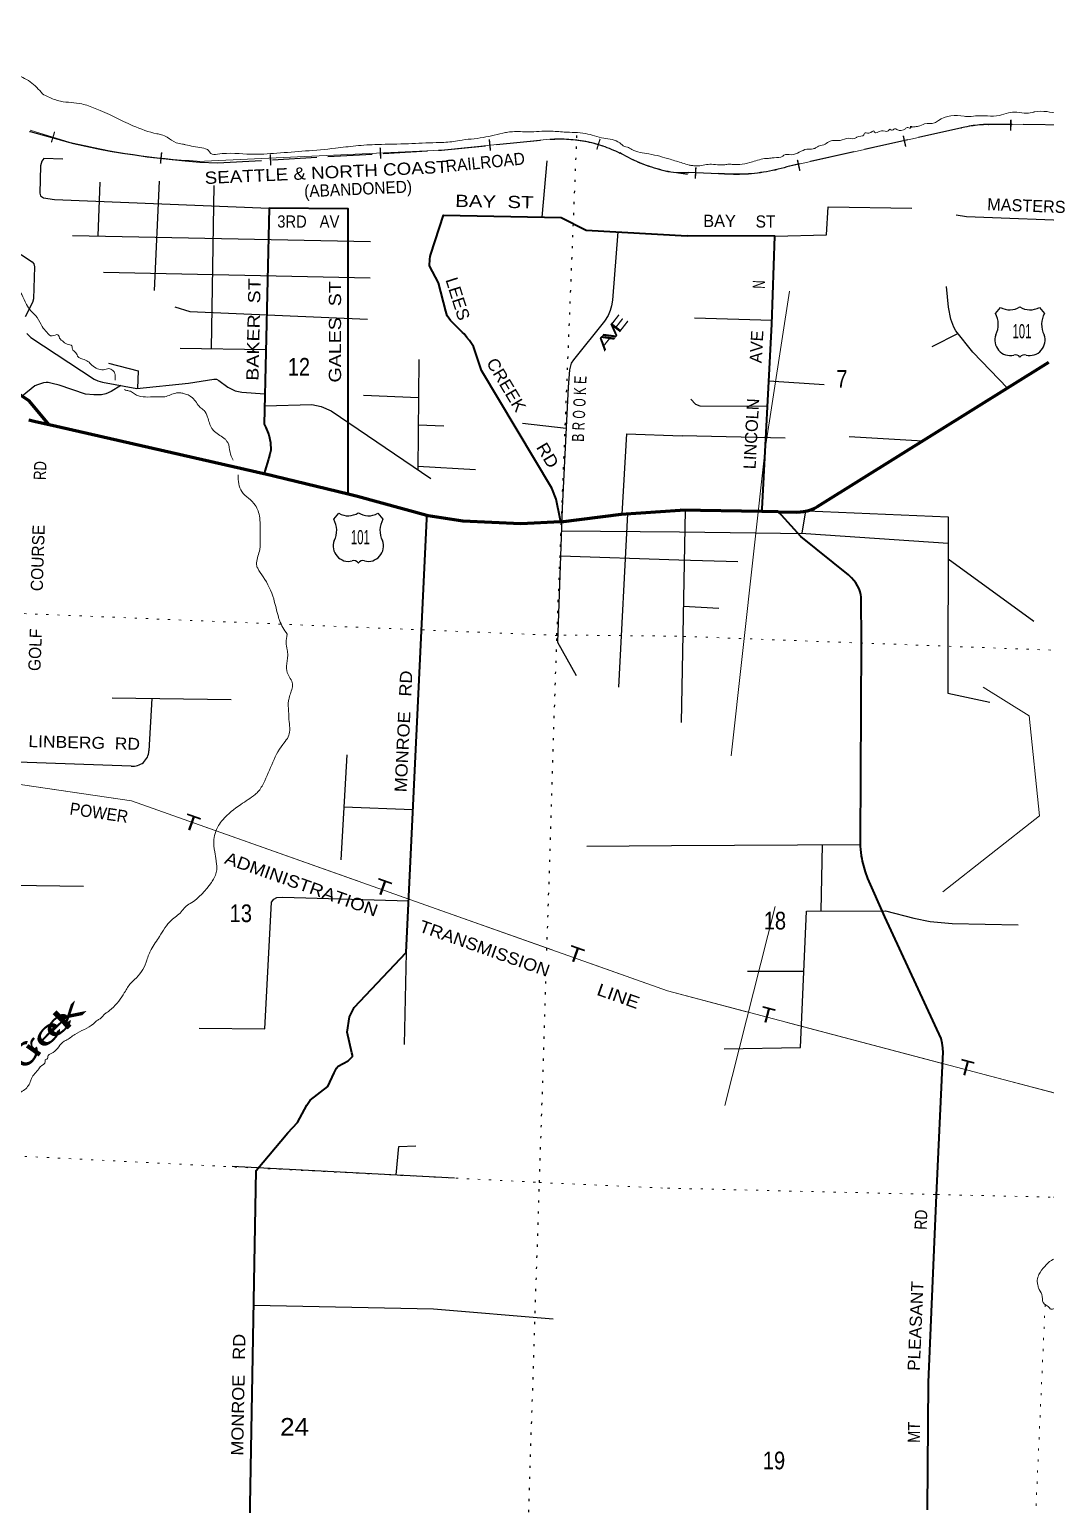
# Model space of a CAD drawing. Header units: feet. Extents: x -739708 to -488887, y 188754 to 379550.
# Drawn here: x -591064 to -581014, y 219930 to 234529 of the extents above; entities that cross this region are included whole.
import ezdxf
from ezdxf.enums import TextEntityAlignment as Align

# ---------------------------------------------------------------- set-up
doc = ezdxf.new("R2010")
doc.units = ezdxf.units.FT
doc.header["$LTSCALE"] = 73
doc.linetypes.add('DOTTED', pattern=[1.5, 0.3, -1.2])
doc.linetypes.add('LONG_DASHED', pattern=[7.5, 6, -1.5])
for name, color, linetype, lineweight in [('16', 7, 'Continuous', 25), ('20', 7, 'Continuous', 70), ('26', 7, 'Continuous', 40), ('29', 7, 'Continuous', 25), ('34', 7, 'Continuous', 13), ('39', 7, 'Continuous', 13), ('46', 7, 'Continuous', 13), ('6', 7, 'DOTTED', 25), ('63', 7, 'Continuous', 25), ('7', 7, 'DOTTED', 13)]:
    doc.layers.add(name, color=color, linetype=linetype, lineweight=lineweight)
for name, color, linetype in [('27', 7, 'Continuous'), ('30', 7, 'Continuous'), ('41', 7, 'Continuous')]:
    doc.layers.add(name, color=color, linetype=linetype)

msp = doc.modelspace()

# ---------------------------------------------------------------- linework, layer by layer
at = {"layer": '16'}
for p, q in [((-581509.41, 231719.7), (-581458.1, 231778.46)), ((-581266.34, 231784.43), (-581266.62, 231784.23)), ((-581074.25, 231778.55), (-581022.86, 231719.7)), ((-588054.67, 229681.48), (-588003.36, 229740.24)), ((-587811.6, 229746.21), (-587811.88, 229746.01)), ((-587619.51, 229740.33), (-587568.12, 229681.48))]:
    msp.add_line(p, q, dxfattribs=at)
for centre, radius, start, end in [((-581702.39, 231609.07), 222.05, 332.97043, 29.75871), ((-581367.02, 231936.12), 182.07, 239.97227, 303.45418), ((-581165.24, 231935.62), 181.52, 236.33975, 300.08743), ((-581165.25, 231936.12), 182.07, 236.54582, 236.59441), ((-580829.89, 231609.07), 222.05, 150.24129, 207.02957), ((-581363.2, 231454.17), 151.42, 159.09177, 283.81923), ((-581169.08, 231454.17), 151.42, 256.18077, 20.90823), ((-588247.65, 229570.85), 222.05, 332.97043, 29.75871), ((-587912.28, 229897.9), 182.07, 239.97227, 303.45418), ((-587710.5, 229897.4), 181.52, 236.33975, 300.08743), ((-587710.51, 229897.9), 182.07, 236.54582, 236.59441), ((-587375.15, 229570.85), 222.05, 150.24129, 207.02957), ((-587908.46, 229415.95), 151.42, 159.09177, 283.81923), ((-587714.34, 229415.95), 151.42, 256.18077, 20.90823)]:
    msp.add_arc(centre, radius, start, end, dxfattribs=at)
for centre, major_axis, start_param, end_param in [((-581307.86, 231255.35), (-19.56, 51.67), 4.95877769, 6.28318531), ((-581224.41, 231255.35), (19.56, 51.67), 0, 1.32637542), ((-587853.12, 229217.13), (-19.56, 51.67), 4.95877769, 6.28318531), ((-587769.67, 229217.13), (19.56, 51.67), 0, 1.32637542)]:
    msp.add_ellipse(centre, major_axis=major_axis, ratio=0.929097, start_param=start_param, end_param=end_param, dxfattribs=at)
at = {"layer": '20'}
for points in [[(-583657.67, 229755.26), (-583472.07, 229751.89), (-583438.44, 229754.04), (-583408.62, 229756.81), (-583371.59, 229763.81), (-583335.5, 229774.63), (-583300.74, 229789.17), (-583292.69, 229793.58), (-583267.56, 229807.34), (-583242.69, 229822.88), (-580978.81, 231237.75)], [(-590868.5, 230614.9), (-591067.59, 230855.24), (-591348.93, 231038.62)], [(-590868.49, 230614.89), (-591006.46, 230646.28), (-591072.64, 230661.33)], [(-588743.9, 230131.58), (-588745.01, 230131.85), (-590868.5, 230614.9)], [(-587132.46, 229719.24), (-587819.36, 229907.24), (-587912.16, 229929.76), (-588743.9, 230131.58)], [(-585807.65, 229656.25), (-585810.35, 229655.91), (-586203.74, 229634.65), (-586777.28, 229663.84), (-587120.62, 229716), (-587132.46, 229719.24)], [(-585807.65, 229656.25), (-585210.21, 229730.89), (-584627.94, 229772.92)], [(-583657.67, 229755.26), (-583819.21, 229758.2), (-584627.94, 229772.92)]]:
    msp.add_lwpolyline(points, dxfattribs=at)
at = {"layer": '26'}
for points in [[(-587912.16, 229929.76), (-587912.16, 229967.62), (-587912.16, 232755.3), (-588694.14, 232760.33), (-588741.72, 230621.45), (-588726.31, 230590.88), (-588695.77, 230517.64), (-588681.38, 230442.75), (-588677.16, 230364.07), (-588686.73, 230326.95), (-588696.05, 230290.82), (-588700.22, 230276.95), (-588736.36, 230156.67), (-588743.9, 230131.58)], [(-585807.65, 229656.25), (-585813.37, 229684.22), (-585853.5, 229880.57), (-585897.29, 229990.39), (-586593.62, 231154.9), (-586650.15, 231323.44), (-586670.77, 231390.41), (-586711.7, 231449.78), (-586736.44, 231480.23), (-586765.32, 231515.76), (-586779.94, 231530.23), (-586900.5, 231649.56), (-586931.64, 231696.62), (-586944.71, 231741.25), (-587018.77, 232023.04), (-587107.63, 232188.3), (-587103.12, 232255.85), (-587101.29, 232283.2), (-587093.98, 232305.85), (-586968.99, 232692.97), (-585804.96, 232668.45), (-585556.03, 232541.87), (-584556.96, 232488.08)], [(-583819.21, 229758.2), (-583817.85, 229784.06), (-583722.27, 231612.87), (-583689.95, 232484.66), (-584556.96, 232488.08)], [(-584943.01, 217720.03), (-586195.31, 217773.33), (-588917.79, 217898.96), (-588822.17, 223235.97), (-588507.28, 223609.64), (-588412.27, 223710.24), (-588321.62, 223883.48), (-588286.27, 223931.04), (-588113.9, 224066.15), (-588050.27, 224203.75), (-588027.1, 224247.54), (-588012.49, 224269.38), (-587910.58, 224319.45), (-587869.24, 224364.85), (-587868.58, 224378.14), (-587874.49, 224399.22), (-587922.08, 224605.85), (-587898.44, 224756.44), (-587853.96, 224850.13), (-587339.67, 225394.57), (-587134, 229687.25), (-587132.46, 229719.24)], [(-582181.27, 219875.67), (-582171.16, 221141.43), (-582090.9, 222991.37), (-582030.21, 224344.77), (-582029.38, 224351.23), (-582026.13, 224399.61), (-582027.95, 224448.07), (-582034.82, 224496.07), (-582046.67, 224543.08), (-582602.72, 225746.5), (-582770.78, 226125.67), (-582794.05, 226192.48), (-582822.84, 226295.65), (-582823.14, 226297.58), (-582827.06, 226322.62), (-582832.34, 226347.58), (-582833.73, 226354.14), (-582841.27, 226412.8), (-582842.06, 226446.92), (-582842.65, 226472.28), (-582842.53, 226496.92), (-582832.98, 228457.22), (-582836.69, 228912.53), (-582839.64, 228931.84), (-582847.21, 228963.37), (-582858.03, 228993.93), (-582871.99, 229023.2), (-582888.93, 229050.85), (-582889.48, 229051.57), (-582908.62, 229076.51), (-582932.14, 229101.57), (-582960.63, 229131.92), (-583433.09, 229511.58), (-583626.5, 229721.44), (-583657.67, 229755.26)]]:
    msp.add_lwpolyline(points, dxfattribs=at)
at = {"layer": '29'}
for p, q in [((-585945.18, 233228.99), (-585995.43, 232672.46)), ((-590367.88, 233017.24), (-590390.09, 232486.09)), ((-589780.12, 233028.02), (-589830.7, 231945.12)), ((-589239.91, 232983.92), (-589266.52, 231370.09)), ((-590640.39, 232491.23), (-587692.56, 232430.67)), ((-590333.2, 232126.52), (-587694.05, 232069.97)), ((-584485, 231676), (-583720.81, 231652.38)), ((-581878.42, 231518.84), (-582137, 231387)), ((-589573.03, 231375.28), (-588725.27, 231360.92)), ((-587214.08, 231261.88), (-587222.58, 230174.39)), ((-583751.56, 231052.49), (-583204, 231014)), ((-587758.71, 230909.28), (-587217.01, 230887.35)), ((-587219.12, 230616.69), (-586964.69, 230606.08)), ((-586185.99, 230633.94), (-585756.15, 230581.63)), ((-585158.22, 230527.07), (-585203.66, 229731.71)), ((-585158.22, 230527.07), (-584608.7, 230508.8)), ((-583590, 230485), (-584608.7, 230508.8)), ((-582957, 230502), (-582227.23, 230457.52)), ((-587222.34, 230205.51), (-586651.22, 230175.07)), ((-585148.75, 229735.33), (-585238.36, 228018.04)), ((-584615, 227670), (-584575.3, 229771.96)), ((-583421.38, 229544.57), (-583388, 229746)), ((-585803.97, 229565.88), (-584633.62, 229555.54)), ((-585812.51, 229319.57), (-584640.84, 229279.26)), ((-584640.84, 229279.26), (-584056, 229263)), ((-581128, 228671), (-581975.72, 229286.68)), ((-584593.26, 228821.2), (-584245, 228800)), ((-589071.06, 227894.64), (-590245.54, 227911.53)), ((-589854.86, 227905.91), (-589882.75, 227389.31)), ((-587926.67, 227350.38), (-587984.12, 226311.76)), ((-590059.55, 227238.19), (-591179.56, 227278.27)), ((-587955.23, 226834.01), (-587271.92, 226808.62)), ((-585550.49, 226444.92), (-584714.75, 226451.87)), ((-584714.75, 226451.87), (-582842.42, 226462.32)), ((-583222.09, 226460.2), (-583237.39, 225804.36)), ((-591230.89, 226061.27), (-590529.37, 226051.22)), ((-587339.67, 225394.57), (-587356.58, 224483.76)), ((-583963, 225208), (-583403.96, 225206.99)), ((-589059.55, 223277.14), (-586860.87, 223163.06))]:
    msp.add_line(p, q, dxfattribs=at)
for points in [[(-590734.76, 233247.22), (-590923.1, 233252.11), (-590942.72, 233226.48), (-590957.06, 233180.85), (-590962.23, 232908.43), (-590954.93, 232884.24), (-590926.43, 232863.87), (-590816.5, 232847.57), (-588694.14, 232760.33)], [(-583689.95, 232484.66), (-583181, 232496), (-583162, 232775), (-582337, 232761)], [(-581896.78, 232695.52), (-581795, 232678), (-580592, 232633), (-580618, 231590), (-580645, 231512), (-580782.18, 231314.41)], [(-591359.6, 232437.77), (-591038.39, 232230.32), (-591022.78, 232208.57), (-591013.96, 232179.39), (-591025.9, 231861.94), (-591033.31, 231826.96), (-591108.63, 231684.37)], [(-585242.67, 232525), (-585295.81, 231849.34), (-585305.96, 231793.75), (-585318.53, 231746.22), (-585339.49, 231697.29), (-585377.44, 231643.03), (-585684.32, 231258.2), (-585704.54, 231226), (-585722.98, 231161.01), (-585735.53, 230988.98), (-585796.14, 229791.87), (-585842.14, 228464.6), (-585656.34, 228135.11)], [(-581390.27, 230980.6), (-581731, 231335), (-581901, 231547), (-581920, 231584), (-581949, 231662), (-581973, 231781), (-581993, 231984)], [(-589628.39, 231785.55), (-589479.27, 231737.59), (-587720.84, 231661.83)], [(-591090.31, 231521.4), (-591050, 231479.79), (-590425.29, 231066.75), (-590387.95, 231050.82), (-590342.14, 231038.6), (-590002.62, 230975.6), (-589491.94, 231028.47), (-589242.27, 231068.08), (-589214.3, 231067.12), (-589189.87, 231054.89), (-589102.02, 230988.28), (-589031.08, 230953.04), (-588964.98, 230938.62), (-588735, 230923.36)], [(-590282.76, 231225.38), (-589989.96, 231151.63), (-589996.62, 230976.22)], [(-590162.53, 231005.27), (-590256.64, 230944.89), (-590310.76, 230923.49), (-590353.34, 230914.33), (-590427.65, 230912.29), (-590511.34, 230920.68), (-590771.66, 231009.61), (-590838.88, 231026.37), (-590879.6, 231034.52), (-590899.2, 231034.62), (-590924.38, 231030.45), (-590986.16, 231011.18), (-591010.91, 231001.93), (-591135.68, 230899.62)], [(-584523, 230871), (-584477, 230821), (-584432, 230803), (-583764.76, 230799.79)], [(-588737.66, 230803.83), (-588272.45, 230816.41), (-588178.06, 230798.21), (-588079.57, 230755.29), (-587092.67, 230086.33)], [(-583371.59, 229763.81), (-581975, 229705), (-581978, 227959), (-581565, 227872)], [(-584633.62, 229555.54), (-583384, 229542), (-581975.45, 229445.31)], [(-589385.51, 224642.69), (-588738.01, 224637.89), (-588670.86, 225892.71), (-588646.27, 225921.33), (-588617.77, 225937.63), (-588559.28, 225941.92), (-587315.28, 225903.73)], [(-584193, 224441), (-583438, 224453), (-583377, 225804), (-582597, 225806), (-582315, 225734), (-582153, 225700), (-581937, 225680), (-581285, 225666)], [(-587437.78, 223192.99), (-587411.28, 223473.12), (-587242.71, 223478.76)], [(-588846.08, 221901.18), (-587068.63, 221866.96), (-585884.25, 221768.04)]]:
    msp.add_lwpolyline(points, dxfattribs=at)
msp.add_arc((-590041.41, 227395.95), 158.79, 263.43967, 357.60559, dxfattribs=at)
at = {"layer": '34'}
for p, q in [((-591057.91, 233531.69), (-590663.75, 233411.89)), ((-581005.84, 233584.39), (-581561.76, 233589.07)), ((-584249.37, 233100.38), (-584543.5, 233114.74))]:
    msp.add_line(p, q, dxfattribs=at)
for points in [[(-581826.36, 233557.88), (-583571.19, 233169.11), (-583599.75, 233160.56), (-583628.32, 233152.71), (-583657.05, 233145.36), (-583686.03, 233138.28), (-583715.03, 233131.89), (-583744.04, 233126.06), (-583773.31, 233120.48), (-583802.61, 233115.62), (-583831.9, 233111.29), (-583861.5, 233107.4), (-583890.92, 233104.1), (-583920.45, 233101.11), (-583950.17, 233098.79), (-583979.72, 233097.05), (-584009.41, 233095.8), (-584039.05, 233094.92), (-584068.88, 233094.71), (-584098.48, 233094.91), (-584128.28, 233095.76), (-584157.87, 233097.04), (-584187.6, 233098.8), (-584248.42, 233101.52)], [(-589406.78, 233224.08), (-586990.35, 233336.3), (-585915.91, 233444.82)], [(-585225.41, 233311.06), (-585216.95, 233306.16), (-585192.53, 233292.22), (-585167.9, 233278.91), (-585143.07, 233265.9), (-585118.06, 233253.37), (-585092.67, 233241.29), (-585067.24, 233229.67), (-585041.47, 233218.36), (-585015.63, 233207.69), (-584989.45, 233197.32), (-584963.21, 233187.57), (-584936.78, 233178.14), (-584910.32, 233169.18), (-584883.48, 233160.68), (-584856.6, 233152.81), (-584829.68, 233145.28), (-584802.39, 233138.18), (-584775.23, 233131.59), (-584747.87, 233125.46), (-584720.3, 233119.95), (-584692.84, 233114.78), (-584665.19, 233110.08), (-584637.32, 233106), (-584609.58, 233102.26), (-584581.8, 233098.99), (-584553.8, 233096.35)]]:
    msp.add_lwpolyline(points, dxfattribs=at)
for centre, radius, start, end in [((-581560.34, 232400.41), 1188.2, 89.90193, 103.14282), ((-589004.57, 240292), 7077.34, 256.44167, 266.74247), ((-585812.71, 232136.42), 1310.46, 63.40062, 94.5187), ((-584412.23, 234696.95), 1607.85, 239.59797, 264.94538)]:
    msp.add_arc(centre, radius, start, end, dxfattribs=at)
at = {"layer": '39'}
for points in [[(-578146.74, 234506.75), (-578156.05, 234515.78), (-578222.49, 234522.8), (-578285.19, 234507.62), (-578348.18, 234472.29), (-578388.63, 234462.83), (-578413.13, 234441.03), (-578465.81, 234421.67), (-578484.23, 234401.79), (-578549.21, 234368.51), (-578606.01, 234343.17), (-578660.94, 234307.72), (-578689.21, 234304.12), (-578735.93, 234278.62), (-578871.34, 234254.44), (-578962.27, 234239.67), (-579114.14, 234191.57), (-579200.91, 234184.79), (-579287.61, 234184.07), (-579305.95, 234170.24), (-579413.08, 234149.68), (-579403.06, 234145.49), (-579417.31, 234135.63), (-579543.17, 234073.04), (-579569.83, 234041.2), (-579614.64, 234007.61), (-579661.2, 233994.21), (-579677.52, 233980.35), (-579711.87, 233974.81), (-579714, 233966.79), (-579758.56, 233951.34), (-579811.03, 233948.09), (-579889.96, 233925.08), (-579902.22, 233913.18), (-579936.52, 233911.68), (-579966.98, 233896.01), (-579995.22, 233894.42), (-580023.61, 233882.74), (-580098.24, 233879.82), (-580094.29, 233873.72), (-580153.14, 233846.4), (-580324.88, 233818.73), (-580444.22, 233790.28), (-580454.46, 233778.34), (-580600.48, 233716.04), (-580604.63, 233708.05), (-580707.84, 233679.36), (-580800.5, 233684.76), (-580997.63, 233715.89), (-581120.62, 233713.68), (-581128.71, 233711.79), (-581199.43, 233700.75), (-581298.08, 233710.28), (-581378.81, 233703.41), (-581469.87, 233678.57), (-581705.8, 233674.01), (-581788.55, 233667.18), (-581818.72, 233671.65), (-582073.33, 233629.09), (-582111.96, 233605.5), (-582208.87, 233594.85), (-582269.68, 233571.58), (-582318.17, 233564.23), (-582336.3, 233564.5), (-582336.19, 233572.56)], [(-591708.96, 234283.63), (-591677.31, 234279.32), (-591527.1, 234239.63), (-591341.32, 234170.92), (-591210.12, 234093.37), (-591056.87, 234011.29), (-590935.16, 233891.41)], [(-590935.16, 233891.41), (-590821.15, 233836.65), (-590757.08, 233819.07), (-590546.14, 233792.1), (-590414.16, 233748.8), (-590041.35, 233577.08), (-589803.43, 233497.1), (-589759.31, 233488.03), (-589701.48, 233462.54), (-589614.08, 233408.15), (-589549.92, 233394.6), (-589519.84, 233387.87), (-589359.35, 233358.02), (-589291.53, 233328.26), (-589272, 233301.62), (-589203.62, 233296.03), (-588873.22, 233294.55), (-588617.09, 233304.84), (-588334.5, 233326.62), (-588037.67, 233354.11), (-587835.64, 233377.72), (-587621.75, 233390.99), (-587315.32, 233398.12), (-587041.03, 233410), (-586887.69, 233418.6), (-586812.86, 233430.99), (-586576.44, 233459.86), (-586355.67, 233509.24), (-586345.56, 233511.04), (-586286.97, 233517.76), (-586129.84, 233516.19), (-585918.12, 233523.46), (-585775.28, 233514.16), (-585564.05, 233499.26), (-585383.79, 233452.83), (-585225.68, 233406.91), (-585178.14, 233371.56), (-585150.09, 233364.88), (-585106.29, 233341.72), (-584936.06, 233297.53), (-584725.73, 233244.37), (-584603.68, 233207.33), (-584538.92, 233186.06)], [(-591903.63, 233737.52), (-591945.59, 233656.68), (-591981.03, 233518.44), (-591984.61, 233363.35), (-591968.13, 233292.45), (-591964.89, 233258.11), (-591975.05, 233254.31), (-591940.52, 233092.31), (-591914.61, 232992.98), (-591849.55, 232931.04), (-591841.82, 232916.76), (-591846.64, 232882.62), (-591848.98, 232868.56), (-591843.69, 232836.19), (-591784.06, 232713.93), (-591776.98, 232671.45), (-591767.8, 232632.95), (-591734.58, 232587.86), (-591649.25, 232531.51), (-591584.34, 232463.53), (-591523.82, 232379.53), (-591490.14, 232354.59), (-591363.59, 232250.95), (-591281.39, 232146.31), (-591267.71, 232127.86), (-591234.64, 232076.72), (-591194.45, 231985.12), (-591141.89, 231905.34), (-591093.79, 231807.52), (-591050.89, 231746.09), (-590987.98, 231678.16), (-590937.67, 231588.34), (-590894.63, 231532.95), (-590839.08, 231495.42), (-590784.39, 231508.27), (-590759.23, 231463.38), (-590739.46, 231446.8), (-590691.88, 231413.47), (-590645.89, 231398.32), (-590640.55, 231367.97), (-590605.18, 231328.88), (-590581.96, 231288.05), (-590556.1, 231273.36), (-590536.1, 231266.85), (-590486.27, 231243.55), (-590446.84, 231206.38), (-590391.24, 231170.87), (-590333.03, 231161.47), (-590278.38, 231172.32), (-590240.53, 231153.32), (-590219.09, 231122.6), (-590217.54, 231102.42), (-590216.54, 231058.06), (-590216.51, 231057.59)], [(-582336.19, 233572.56), (-582344.45, 233558.58), (-582346.29, 233570.7), (-582348.42, 233562.67), (-582348.31, 233570.72), (-582348.5, 233556.63), (-582374.68, 233559.03), (-582399.03, 233547.3), (-582483.83, 233538.48), (-582505.88, 233546.87), (-582536.35, 233531.21), (-582552.33, 233541.52), (-582570.69, 233525.67), (-582637.2, 233526.66), (-582705.93, 233513.57), (-582707.83, 233521.66), (-582760.51, 233502.29), (-582804.85, 233502.95), (-582809.11, 233486.9), (-582879.99, 233463.77), (-582888.17, 233455.84), (-582958.76, 233452.85), (-583045.74, 233431.99), (-583106.23, 233430.87), (-583156.81, 233417.51), (-583207.63, 233388.05), (-583237.94, 233382.45), (-583280.58, 233360.93), (-583313.02, 233347.31), (-583373.55, 233344.17), (-583527.51, 233290.05), (-583602.17, 233285.11), (-583612.39, 233275.19), (-583697.27, 233260.34), (-583735.64, 233254.85), (-583773.97, 233253.41), (-583913.55, 233219.22), (-584113.47, 233193.98), (-584147.71, 233196.49), (-584184.07, 233190.99), (-584335.21, 233195.24), (-584466.46, 233179.05), (-584502.71, 233181.6), (-584538.95, 233186.08)], [(-590125.34, 230964.52), (-590102.04, 230956.71), (-590065.97, 230947.83), (-590026.26, 230922.75), (-590006.39, 230910.21), (-589964.38, 230897.16), (-589773.08, 230892.8), (-589740.86, 230892.07), (-589627.2, 230927.77), (-589590.81, 230932.98), (-589546.6, 230927.95), (-589452.94, 230883.5), (-589374.53, 230789.02), (-589336.96, 230757.93), (-589302.21, 230692.66), (-589260.48, 230580.88), (-589232.98, 230550.02), (-589129.99, 230473.12), (-589120.15, 230462.82), (-589102.54, 230440.25), (-589080.57, 230345.04), (-589050.86, 230267.07)], [(-589001.62, 230120.63), (-588964.68, 229955.49), (-588897.71, 229889.48), (-588830.82, 229819.44), (-588803.89, 229764.42), (-588787.35, 229695.53), (-588783.73, 229504.01), (-588786.57, 229381.15), (-588817.85, 229248.86), (-588814.62, 229214.53), (-588806.98, 229196.23), (-588752.51, 229112.37), (-588648.8, 228892.37), (-588602.52, 228716), (-588591.23, 228681.49), (-588515.87, 228542.74)], [(-588515.87, 228542.74), (-588525.79, 228462.36), (-588515.39, 228389.59), (-588508.59, 228335.02), (-588523.2, 228226.54), (-588506.98, 228143.54), (-588461.08, 228037.71), (-588465.76, 228009.61), (-588500.6, 227897.56), (-588505.51, 227859.38), (-588499.89, 227754.47), (-588500.21, 227740.37), (-588491.95, 227574.94), (-588513.54, 227512.97), (-588559.28, 227451.54), (-588668.72, 227250.51), (-588764.23, 227041.1), (-588795.56, 226993.45), (-588832.65, 226958.03), (-588973.97, 226858.48), (-589152.76, 226707.39), (-589194.39, 226649.9), (-589220.04, 226595.3)], [(-589220.04, 226595.3), (-589221.96, 226590.07), (-589239.89, 226511.89), (-589232.67, 226388.81), (-589218.56, 226301.84), (-589216.87, 226287.69), (-589211.91, 226241.24), (-589236.63, 226130.96), (-589263.83, 226087.26), (-589474.18, 225878.45), (-589525.36, 225843.34), (-589564.73, 225795.87), (-589661.39, 225711.42), (-589777.89, 225552.88), (-589859.45, 225423.75), (-589904.21, 225317.97), (-589910.77, 225295.96), (-590025.53, 225125.27), (-590062.61, 225089.85), (-590123.16, 224998.54), (-590137.82, 224974.69), (-590272.39, 224818.56), (-590293.26, 224803.22)], [(-590293.26, 224803.22), (-590319.5, 224785.38), (-590358.79, 224741.94), (-590389.41, 224724.5), (-590432.59, 224687.19), (-590616.33, 224582.57), (-590706.38, 224522.14), (-590722.68, 224514.46), (-590830, 224404.06), (-590879.07, 224372.93), (-590893.96, 224339.01), (-590908.24, 224331.29), (-590908.62, 224315.17), (-590958.2, 224261.89), (-590972.76, 224242.07), (-591045.53, 224144.99), (-591056.34, 224113), (-591122.79, 224027.87), (-591173.97, 223992.76), (-591211.38, 223943.23), (-591256.42, 223912.02), (-591280.77, 223904.51), (-591295.62, 223872.61), (-591345.16, 223821.34), (-591512.5, 223555.14), (-591536.89, 223458.98), (-591602.9, 223305.32), (-591625.84, 223184.93), (-591636.74, 223148.92), (-591649.89, 223102.87), (-591679.16, 223057.19), (-591656.16, 223006.29), (-591644.12, 222917.36), (-591621.15, 222777.8), (-591631.91, 222661.17), (-591625.29, 222511.9), (-591631.32, 222425.4), (-591639.65, 222326.86), (-591658, 222230.55), (-591700.83, 222120.7), (-591736.28, 222069.11), (-591774.57, 221981.32), (-591789.65, 221939.35), (-591843.02, 221809.59), (-591868.11, 221683.22), (-591858.96, 221469.42), (-591849.1, 221285.83), (-591819.68, 221164.26), (-591746.56, 221015.5), (-591721.18, 220980.68), (-591694.81, 220901.48), (-591687.59, 220778.41), (-591690.72, 220730.12), (-591706.21, 220670.02), (-591735.89, 220606.22)], [(-580574.46, 222024.18), (-580594.34, 222044.62), (-580684.94, 222052.01), (-580719.54, 222028.35), (-580737.93, 222010.49), (-580794.92, 221971.05), (-580840.02, 221917.34), (-580907.14, 221874.02), (-580933.46, 221866.35), (-580967.72, 221866.86), (-580971.66, 221872.96), (-581037.41, 221928.32), (-581048.37, 222009.06), (-581083.75, 222074.04), (-581085.54, 222090.18), (-581091.24, 222114.44), (-581094.77, 222150.75), (-581077.89, 222204.88), (-581020.3, 222286.61), (-580954.97, 222346.08), (-580898.03, 222381.49), (-580866.98, 222439.44), (-580868.13, 222501.9), (-580853.49, 222539.95), (-580802.35, 222593.58), (-580753.45, 222631.13), (-580684.67, 222648.23), (-580519.84, 222615.57), (-580485.57, 222615.07), (-580420.43, 222660.43), (-580410.19, 222672.36), (-580377.18, 222726.26), (-580334.38, 222759.87), (-580317.67, 222801.92), (-580293, 222835.8), (-580261.28, 222942.08), (-580235.07, 223086.73), (-580247.62, 223342.73), (-580256.79, 223407.32), (-580278.25, 223457.99), (-580336.91, 223587.78), (-580345.92, 223664.47), (-580381.41, 223721.39), (-580410.9, 223789.05)]]:
    msp.add_spline(points, degree=3, dxfattribs=at)
at = {"layer": '46'}
for p, q in [((-585893.44, 225418.15), (-587412.87, 225956.91)), ((-584184.54, 223877.57), (-583687.23, 225847.4)), ((-584752.35, 225013.53), (-585513.59, 225283.46)), ((-584752.34, 225013.83), (-583972.01, 224807.6)), ((-583582.36, 224704.61), (-582023.78, 224292.68)), ((-581634.14, 224189.69), (-580075.58, 223777.74))]:
    msp.add_line(p, q, dxfattribs=at)
for points in [[(-584121.63, 227338.51), (-583785.89, 230377.28), (-583546.02, 231940.57)], [(-582030.01, 225994.75), (-581072.71, 226747.07), (-581175.08, 227734.34), (-581629.59, 228018.05)], [(-584753.89, 225014.09), (-590054.26, 226893.46), (-593921.15, 227460.38)], [(-589692.01, 226765.01), (-590054.27, 226893.45), (-591269.05, 227071.56)], [(-587792.72, 226091.6), (-589218.36, 226597.07), (-589312.15, 226630.33)], [(-584751.29, 225013.55), (-567737.26, 220515.75), (-554225.18, 214171.79)]]:
    msp.add_lwpolyline(points, dxfattribs=at)
at = {"layer": '6'}
for p, q in [((-585847.07, 228533.8), (-585647.47, 233507.27)), ((-585945.97, 225414.04), (-585847.07, 228533.8)), ((-586018.8, 223116.66), (-585955.77, 225104.79)), ((-586193.18, 217774.41), (-586019.85, 223113.45))]:
    msp.add_line(p, q, dxfattribs=at)
at = {"layer": '63', "linetype": 'LONG_DASHED'}
for points in [[(-591065.85, 233520.64), (-591056.54, 233518.73), (-590664.01, 233410.91), (-590628.13, 233402.34), (-590507.05, 233374.9), (-590386.55, 233349.61), (-590265.22, 233326.39), (-590143.03, 233305.97), (-590021.47, 233287), (-589899.07, 233270.11), (-589775.81, 233256.01), (-589653.18, 233243.36), (-589523.96, 233228.36), (-589380.05, 233215.73), (-589205.83, 233208.16), (-586990.28, 233335.29), (-585916.95, 233443.69), (-585917, 233441.71), (-585913.14, 233442.01), (-585890.41, 233443.53), (-585867.57, 233444.69), (-585844.73, 233445.55), (-585821.9, 233445.82), (-585799.05, 233445.81), (-585776.16, 233445.34), (-585753.26, 233444.56), (-585730.49, 233443.26), (-585707.7, 233441.66), (-585684.98, 233439.66), (-585662.21, 233437.18), (-585639.6, 233434.35), (-585616.88, 233431.18), (-585594.4, 233427.54), (-585571.8, 233423.54), (-585549.42, 233419.08), (-585527.06, 233414.32), (-585504.87, 233409.21), (-585482.63, 233403.64), (-585460.6, 233397.59), (-585438.71, 233391.32), (-585416.75, 233384.56), (-585395.08, 233377.52), (-585373.48, 233370.08), (-585351.99, 233362.1)], [(-580796.78, 233583.63), (-581577.97, 233590.21), (-581573.06, 233589.55), (-581584.09, 233589.43), (-581604.81, 233588.74), (-581625.48, 233587.82), (-581646.3, 233586.5), (-581666.93, 233584.87), (-581687.58, 233582.85), (-581708.24, 233580.35), (-581728.74, 233577.64), (-581749.27, 233574.55), (-581769.81, 233570.98), (-581790.16, 233567.2), (-581810.46, 233563.07), (-581845.84, 233555.02), (-581842.25, 233555.37), (-583571.44, 233170.08), (-583600.03, 233161.53), (-583628.58, 233153.68), (-583657.29, 233146.33), (-583686.26, 233139.25), (-583715.24, 233132.86), (-583744.24, 233127.04), (-583773.49, 233121.47), (-583802.77, 233116.6), (-583832.05, 233112.29), (-583861.63, 233108.4), (-583891.03, 233105.09), (-583920.55, 233102.11), (-583950.25, 233099.79), (-583979.77, 233098.04), (-584009.45, 233096.8), (-584039.08, 233095.92), (-584068.88, 233095.72), (-584098.47, 233095.9), (-584128.25, 233096.76), (-584157.82, 233098.04), (-584187.55, 233099.8), (-584248.88, 233102.55), (-584249.83, 233101.4), (-584540.57, 233115.03)], [(-585351.99, 233362.1), (-585330.74, 233353.94), (-585309.54, 233345.37), (-585288.46, 233336.29), (-585267.63, 233327.03), (-585246.96, 233317.41), (-585225.22, 233306.68), (-585224.69, 233309.47), (-585217.46, 233305.28), (-585193.03, 233291.33), (-585168.38, 233278.02), (-585143.54, 233265), (-585118.51, 233252.46), (-585093.1, 233240.37), (-585067.66, 233228.75), (-585041.86, 233217.43), (-585016.02, 233206.75), (-584989.82, 233196.37), (-584963.56, 233186.62), (-584937.11, 233177.18), (-584910.63, 233168.22), (-584883.78, 233159.71), (-584856.88, 233151.84), (-584829.94, 233144.3), (-584802.65, 233137.2), (-584775.47, 233130.6), (-584748.09, 233124.47), (-584720.49, 233118.96), (-584694, 233117.95), (-584665, 233114.95), (-584647, 233113.95), (-584614, 233113.95), (-584590, 233114.95), (-584540.57, 233114.95)]]:
    msp.add_lwpolyline(points, dxfattribs=at)
at = {"layer": '7'}
for p, q in [((-585843.86, 228531.69), (-591121.66, 228748.03)), ((-584660.57, 228524.42), (-585846.01, 228535.94)), ((-579975.44, 228349.95), (-584660.57, 228524.42)), ((-591330.89, 223386.09), (-586016.68, 223117.74)), ((-586020.94, 223116.64), (-584803.37, 223061.89)), ((-582103.76, 222998.34), (-584803.37, 223061.89))]:
    msp.add_line(p, q, dxfattribs=at)
for points in [[(-580256.87, 222969.97), (-580966.38, 222971.58), (-582110.32, 222998.49)], [(-581016.74, 221907.38), (-581212.18, 217609.07), (-581325.68, 212310.85), (-581353.52, 209511.13)]]:
    msp.add_lwpolyline(points, dxfattribs=at)

# ---------------------------------------------------------------- texts
at = {"layer": '16', "width": 0.6}
for p in [(-581246.55, 231472.66), (-587791.81, 229434.44)]:
    msp.add_text('101', height=140, dxfattribs=at).set_placement(p, align=Align.CENTER)
at = {"layer": '27'}
for s, rotation, width, p in [('BAY  ST', 358.793, 1.25, (-586854.12, 232773.78)), ('AV', 359.631, 0.9, (-588193.64, 232568.94)), ('ST', 359.746, 0.95, (-583881.65, 232568.47)), ('GALES  ST', 90, 1.2, (-587982.16, 231034.66)), ('N', 87.877, 0.7, (-583790.41, 231962.13)), ('MONROE   RD', 87.257, 1.1, (-587333.93, 226977.02)), ('RD', 87.516, 0.85, (-582189.59, 222646.61)), ('PLEASANT', 87.516, 1.05, (-582257.59, 221250.3)), ('MT', 89.543, 0.9, (-582255.07, 220538.74))]:
    msp.add_text(s, height=120.9, rotation=rotation, dxfattribs=dict(at, width=width)).set_placement(p)
for s, rotation, width, p in [('3RD', 359.631, 0.9, (-588468.03, 232568.12)), ('BAKER  ST', 88.726, 1.2, (-588788.63, 231558.29)), ('LEES', 287.706, 1.05, (-586884.66, 231845.84)), ('CREEK', 300.878, 1.05, (-586399.43, 230980.68)), ('RD', 300.877, 1.1, (-585990.48, 230283.65)), ('RD', 88.228, 0.8, (-590899.77, 230161.85)), ('COURSE', 88.228, 0.95, (-590923.07, 229297.19)), ('GOLF', 87.729, 0.95, (-590948.22, 228386.58)), ('MONROE   RD', 88.974, 1.1, (-588939.48, 221014.88))]:
    msp.add_text(s, height=120.9, rotation=rotation, dxfattribs=dict(at, width=width)).set_placement(p, align=Align.CENTER)
for s, rotation, p in [('BAY', 359.746, (-584399.67, 232574.95)), ('AVE', 87.008, (-583820.61, 231223.96)), ('LINCOLN', 87.008, (-583881.59, 230174.69))]:
    msp.add_text(s, height=120.9, rotation=rotation, dxfattribs=at).set_placement(p)
at = {"layer": '30'}
msp.add_text('MASTERS', height=120, rotation=357.858, dxfattribs=at).set_placement((-581591.81, 232740.45))
for s, height, rotation, width, p in [('E', 120.9, 52.237, 1.55, (-585184.29, 231581.82)), ('V', 120.9, 53.43, 1.55, (-585255.27, 231491.55)), ('A', 120.9, 51.43, 1.65, (-585321.41, 231409.24)), ('K', 120.9, 87.702, 0.7, (-585559.13, 230947.7)), ('E', 120.9, 87.702, 0.75, (-585554.66, 231059)), ('O', 120.9, 87.702, 0.65, (-585563.65, 230834.98)), ('O', 120.9, 87.702, 0.65, (-585568.39, 230717.01)), ('R', 120.9, 87.702, 0.7, (-585573.04, 230600.97)), ('B', 120.9, 87.702, 0.75, (-585577.63, 230486.81)), ('LINBERG  RD', 117.5, 358.544, 1.1, (-590524.65, 227412.85))]:
    msp.add_text(s, height=height, rotation=rotation, dxfattribs=dict(at, width=width)).set_placement(p, align=Align.CENTER)
at = {"layer": '41'}
for s, rotation, width, p in [('k', 44.249, 2.25, (-590716.82, 224603.73)), ('e', 46.464, 2, (-590923.56, 224420.29)), ('e', 44.388, 2, (-590826.04, 224514.95)), ('r', 54.176, 1.85, (-590994.3, 224335.82)), ('C', 57.04, 1.4, (-591089.72, 224219))]:
    msp.add_text(s, height=201.5, rotation=rotation, dxfattribs=dict(at, width=width)).set_placement(p)
at = {"layer": '46'}
for s, rotation, width, p in [('POWER', 351.658, 0.95, (-590672.44, 226760.06)), ('ADMINISTRATION', 340.478, 1.15, (-589143.94, 226278.15)), ('TRANSMISSION', 340.477, 1.1, (-587220.14, 225603.56)), ('LINE', 340.476, 1.2, (-585462.18, 224976.84))]:
    msp.add_text(s, height=120.9, rotation=rotation, dxfattribs=dict(at, width=width)).set_placement(p)
for rotation, width, p in [(340.478, 1.25, (-589485.24, 226604.38)), (340.477, 1.25, (-587593.89, 225965)), (340.476, 1.25, (-585686.51, 225301.57)), (345.196, 1.15, (-583784.58, 224700.88)), (345.195, 1.15, (-581817.31, 224178.23))]:
    msp.add_text('T', height=151.1, rotation=rotation, dxfattribs=dict(at, width=width)).set_placement(p, align=Align.CENTER)
at = {"layer": '63'}
for rotation, p in [(359.455, (-581357.01, 233527.26)), (12.498, (-582396.43, 233369.92)), (354.048, (-589768.76, 233202.6)), (2.596, (-587590.37, 233249.86)), (5.705, (-586504.51, 233330.68)), (2.597, (-588677.65, 233183.26)), (357.141, (-584477.71, 233053.45)), (12.499, (-583443.48, 233130.96))]:
    msp.add_text('I', height=110.8, rotation=rotation, dxfattribs=at).set_placement(p, align=Align.CENTER)
for s, height, rotation, width, p in [('I', 110.8, 343.031, 0.85, (-590848.12, 233411.06)), ('I', 110.8, 342.854, 0.85, (-585452.3, 233340.68)), ('RAILROAD', 120.9, 5.767, 0.95, (-586549.53, 233155.24)), ('SEATTLE & NORTH COAST  ', 120.9, 2.659, 1.15, (-588075.05, 233057.46))]:
    msp.add_text(s, height=height, rotation=rotation, dxfattribs=dict(at, width=width)).set_placement(p, align=Align.CENTER)
at = {"layer": '63', "width": 0.95}
msp.add_text('(ABANDONED)', height=120, rotation=2.659, dxfattribs=at).set_placement((-588344.49, 232867.15))
at = {"layer": '7'}
for s, width, p in [('12', 0.85, (-588510.17, 231103.35)), ('7', 0.85, (-583082.69, 230982.75)), ('13', 0.85, (-589084.63, 225693.88)), ('18', 0.85, (-583801.21, 225621.03)), ('24', 1.1, (-588585.55, 220610.44)), ('19', 0.85, (-583809.94, 220277.65))]:
    msp.add_text(s, height=175, dxfattribs=dict(at, width=width)).set_placement(p)

doc.saveas('drawing.dxf')
